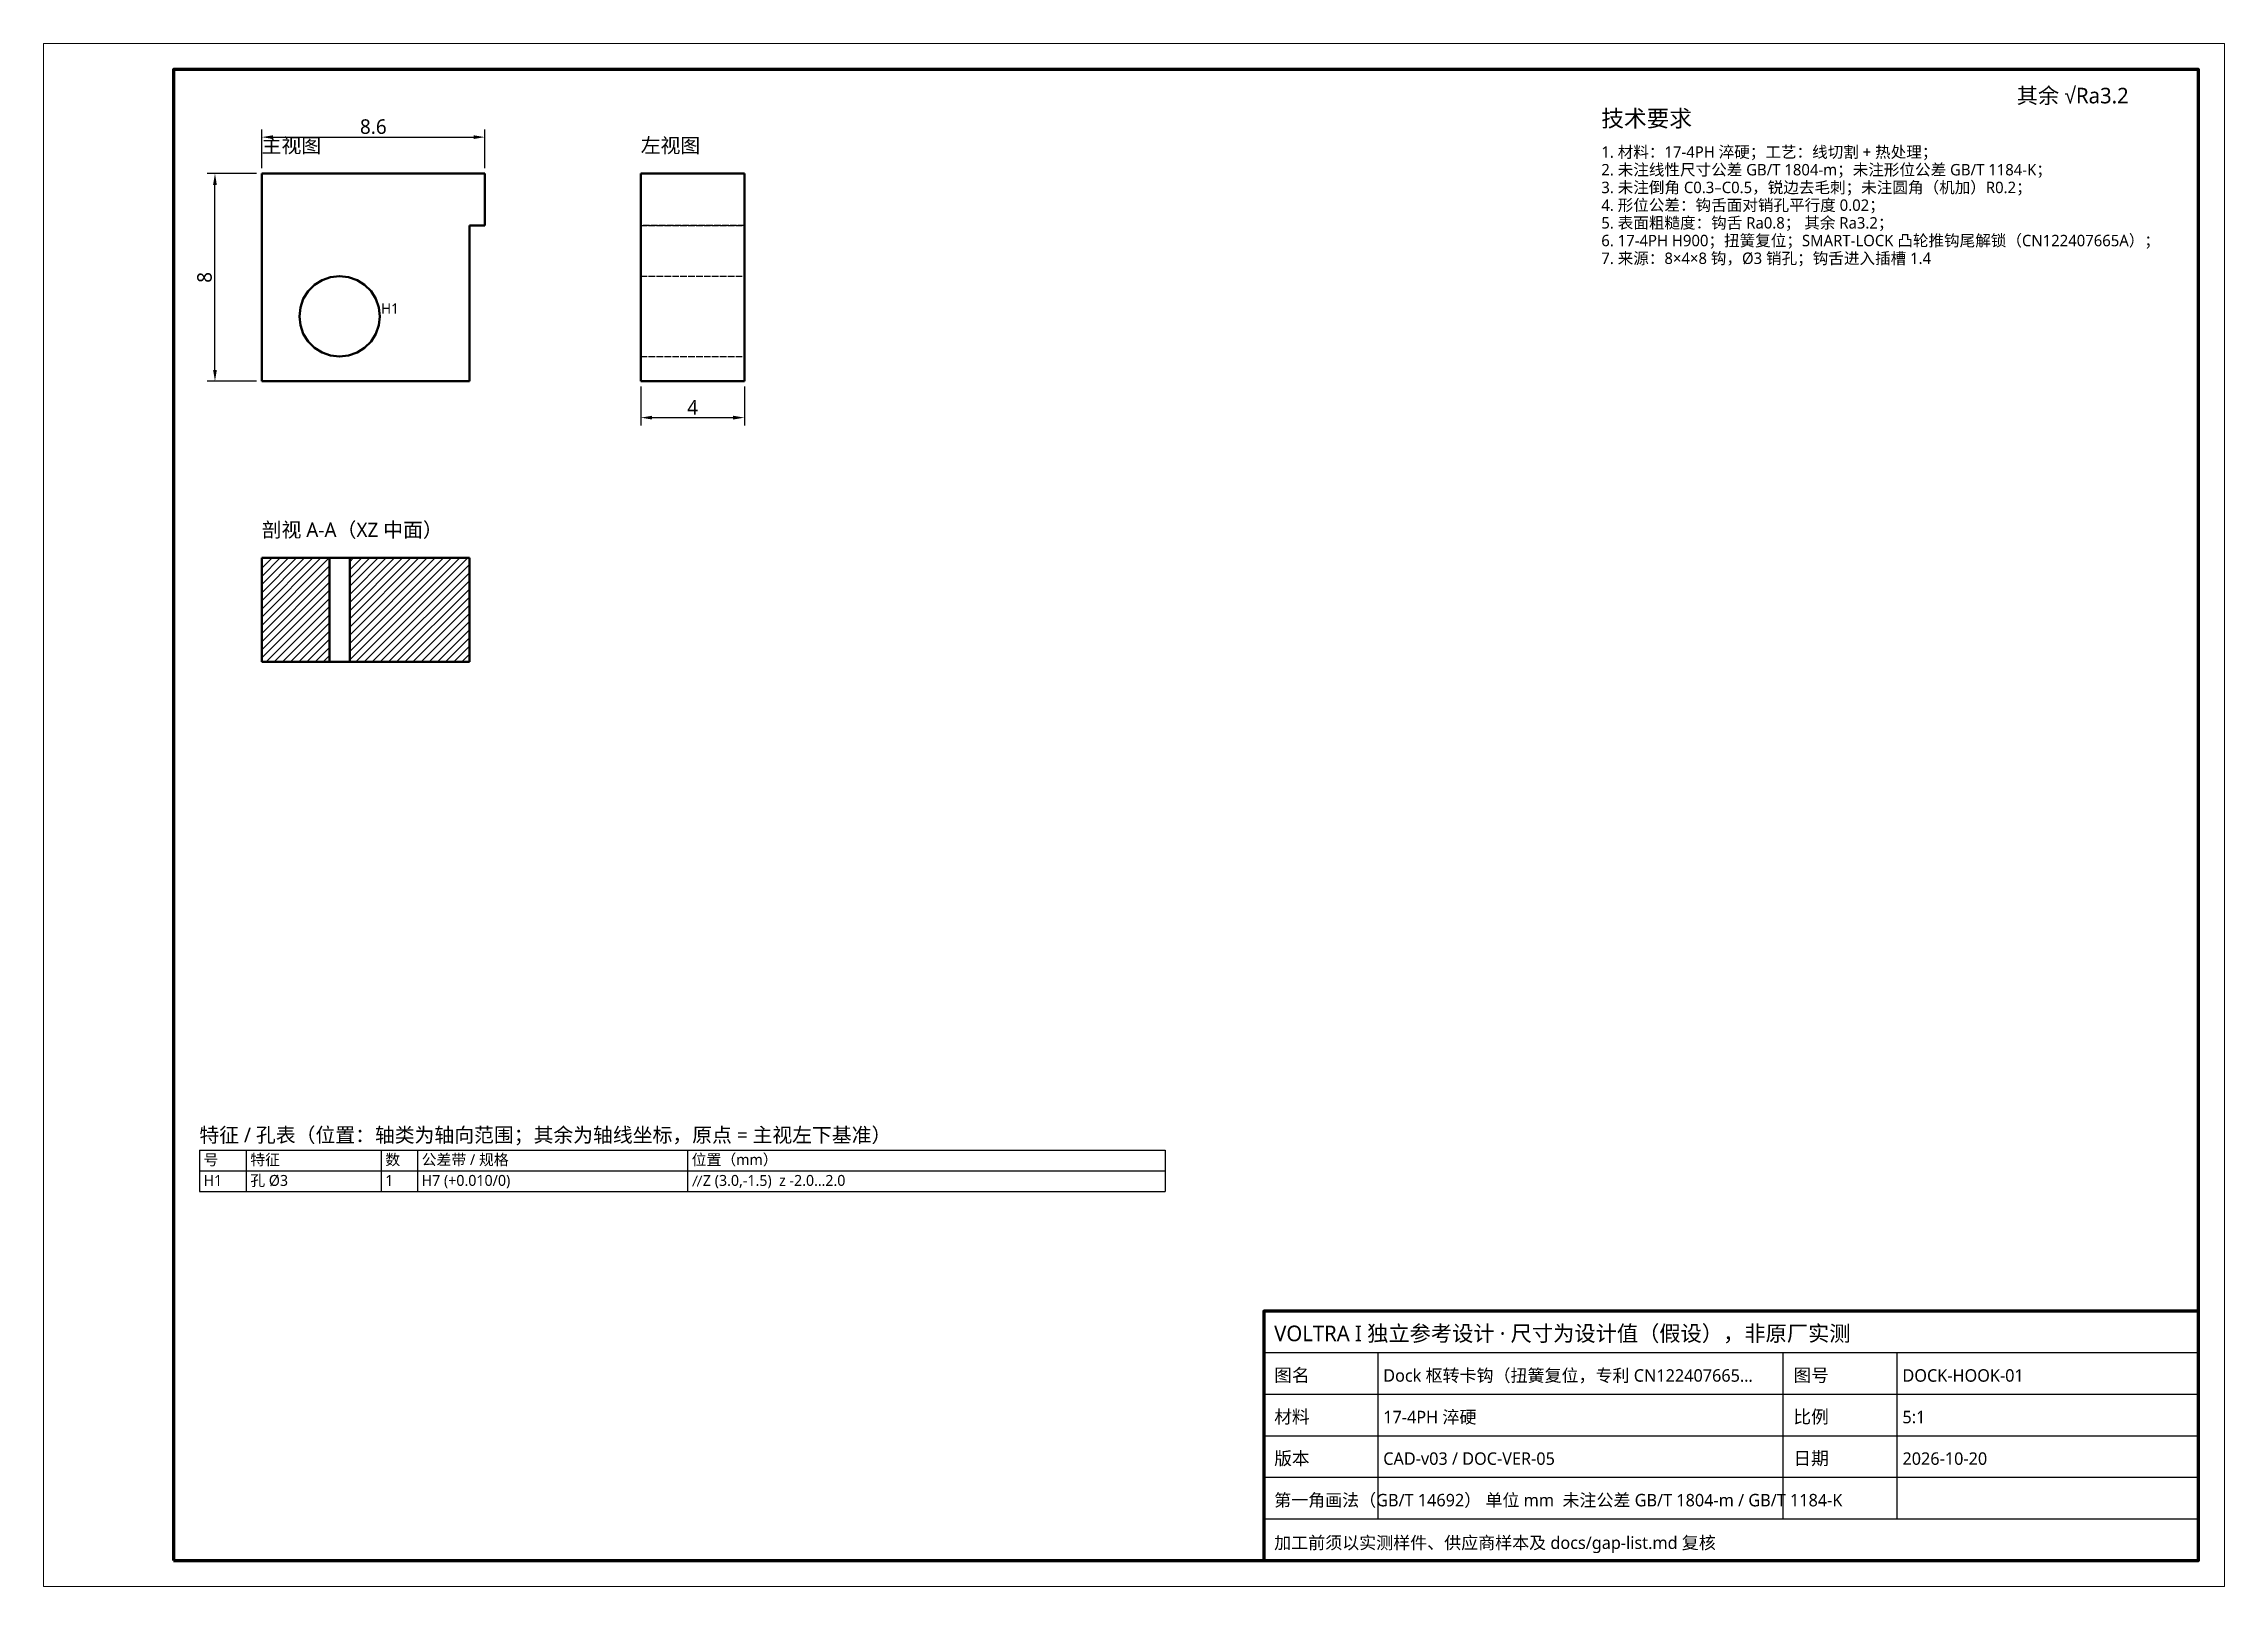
# Model space of a CAD drawing. Header units: millimetres. Extents: x 0 to 420, y 0 to 297.
import ezdxf

# ---------------------------------------------------------------- set-up
doc = ezdxf.new("R2010")
doc.units = ezdxf.units.MM
doc.linetypes.add('DASHED', pattern=[1.524, 1.27, -0.254])
for name, color, linetype, lineweight in [('DIM', 3, 'CONTINUOUS', 18), ('FRAME', 7, 'CONTINUOUS', 70), ('HATCH', 8, 'CONTINUOUS', 13), ('HIDDEN', 8, 'DASHED', 25), ('TEXT', 7, 'CONTINUOUS', 25), ('VISIBLE', 7, 'CONTINUOUS', 50)]:
    doc.layers.add(name, color=color, linetype=linetype, lineweight=lineweight)
doc.styles.add('CJK', font='NotoSansCJK-Regular.ttc')
doc.dimstyles.new('GB', dxfattribs={"dimtxt": 2.8, "dimasz": 2.2, "dimexe": 1.5, "dimexo": 1, "dimgap": 0.6, "dimtad": 1, "dimlfac": 100, "dimzin": 12, "dimdsep": 46, "dimtxsty": 'CJK', "dimcen": 2.5, "dimazin": 3, "dimtfac": 0.5, "dimtmove": 2, "dimatfit": 3})

msp = doc.modelspace()

# ---------------------------------------------------------------- hatches: boundary and pattern name
at = {"layer": 'HATCH'}
h = msp.add_hatch(dxfattribs=at)
h.set_pattern_fill('ANSI31', scale=0.35)
h.paths.add_polyline_path([(55.04744, 198), (53.51035, 198), (51.97326, 198), (50.43617, 198), (48.89908, 198), (47.36199, 198), (45.8249, 198), (44.28781, 198), (42.75072, 198), (42, 197.21363), (42, 195.67654), (42, 194.13945), (42, 192.60236), (42, 191.06527), (42, 189.52818), (42, 187.99109), (42, 186.454), (42, 184.91691), (42, 183.37982), (42, 181.84273), (42, 180.30564), (42, 178.76855), (42.76855, 178), (44.30564, 178), (45.84273, 178), (47.37982, 178), (48.91691, 178), (50.454, 178), (51.99109, 178), (53.52818, 178), (55.04744, 178.01783), (55.04744, 179.55492), (55.04744, 181.09201), (55.04744, 182.6291), (55.04744, 184.16619), (55.04744, 185.70328), (55.04744, 187.24037), (55.04744, 188.77746), (55.04744, 190.31455), (55.04744, 191.85164), (55.04744, 193.38873), (55.04744, 194.92582), (55.04744, 196.46291), (55.04744, 198)])
h = msp.add_hatch(dxfattribs=at)
h.set_pattern_fill('ANSI31', scale=0.35)
h.paths.add_polyline_path([(82, 178), (82, 179.53741), (82, 181.07482), (82, 182.61223), (82, 184.14963), (82, 185.68704), (82, 187.22445), (82, 188.76186), (82, 190.29927), (82, 191.83668), (82, 193.37408), (82, 194.91149), (82, 196.4489), (82, 197.98631), (80.47628, 198), (78.93887, 198), (77.40146, 198), (75.86406, 198), (74.32665, 198), (72.78924, 198), (71.25183, 198), (69.71442, 198), (68.17701, 198), (66.6396, 198), (65.1022, 198), (63.56479, 198), (62.02738, 198), (60.48997, 198), (58.95256, 198), (58.95256, 196.46259), (58.95256, 194.92518), (58.95256, 193.38777), (58.95256, 191.85037), (58.95256, 190.31296), (58.95256, 188.77555), (58.95256, 187.23814), (58.95256, 185.70073), (58.95256, 184.16332), (58.95256, 182.62592), (58.95256, 181.08851), (58.95256, 179.5511), (58.95256, 178.01369), (60.47628, 178), (62.01369, 178), (63.5511, 178), (65.08851, 178), (66.62592, 178), (68.16332, 178), (69.70073, 178), (71.23814, 178), (72.77555, 178), (74.31296, 178), (75.85037, 178), (77.38777, 178), (78.92518, 178), (80.46259, 178), (82, 178)])

# ---------------------------------------------------------------- linework, layer by layer
at = {"layer": 'FRAME', "lineweight": 18}
msp.add_lwpolyline([(0, 0), (420, 0), (420, 297), (0, 297)], close=True, dxfattribs=at)
at = {"layer": 'FRAME'}
for points in [[(25, 5), (415, 5), (415, 292), (25, 292)], [(235, 5), (415, 5), (415, 53), (235, 53)]]:
    msp.add_lwpolyline(points, close=True, dxfattribs=at)
at = {"layer": 'HIDDEN'}
for points in [[(42, 272), (42, 232)], [(42, 272), (85, 272)], [(85, 272), (85, 262)], [(115, 272), (115, 262)], [(115, 272), (135, 272)], [(135, 272), (135, 262)], [(82, 262), (85, 262)], [(82, 262), (82, 232)], [(115, 262), (115, 232)], [(115, 262), (135, 262)], [(135, 262), (115, 262)], [(135, 262), (135, 232)], [(64.75, 244.5), (64.55569, 246.22454), (63.98251, 247.8626), (63.05919, 249.33205), (61.83205, 250.55919), (60.3626, 251.48251), (58.72454, 252.05569), (57, 252.25), (55.27546, 252.05569), (53.6374, 251.48251), (52.16795, 250.55919), (50.94081, 249.33205), (50.01749, 247.8626), (49.44431, 246.22454), (49.25, 244.5), (49.44431, 242.77546), (50.01749, 241.1374), (50.94081, 239.66795), (52.16795, 238.44081), (53.6374, 237.51749), (55.27546, 236.94431), (57, 236.75), (58.72454, 236.94431), (60.3626, 237.51749), (61.83205, 238.44081), (63.05919, 239.66795), (63.98251, 241.1374), (64.55569, 242.77546), (64.75, 244.5)], [(115, 244.5), (115, 245.36772), (115, 246.22454), (115, 247.05966), (115, 247.8626), (115, 248.62325), (115, 249.33205), (115, 249.98008), (115, 250.55919), (115, 251.06211), (115, 251.48251), (115, 251.8151), (115, 252.05569), (115, 252.20127), (115, 252.25)], [(115, 252.25), (115, 252.05569), (115, 251.48251), (115, 250.55919), (115, 249.33205), (115, 247.8626), (115, 246.22454), (115, 244.5), (115, 242.77546), (115, 241.1374), (115, 239.66795), (115, 238.44081), (115, 237.51749), (115, 236.94431), (115, 236.75)], [(115, 252.25), (135, 252.25)], [(135, 244.5), (135, 245.36772), (135, 246.22454), (135, 247.05966), (135, 247.8626), (135, 248.62325), (135, 249.33205), (135, 249.98008), (135, 250.55919), (135, 251.06211), (135, 251.48251), (135, 251.8151), (135, 252.05569), (135, 252.20127), (135, 252.25)], [(135, 252.25), (135, 252.05569), (135, 251.48251), (135, 250.55919), (135, 249.33205), (135, 247.8626), (135, 246.22454), (135, 244.5), (135, 242.77546), (135, 241.1374), (135, 239.66795), (135, 238.44081), (135, 237.51749), (135, 236.94431), (135, 236.75)], [(115, 236.75), (115, 236.79873), (115, 236.94431), (115, 237.1849), (115, 237.51749), (115, 237.93789), (115, 238.44081), (115, 239.01992), (115, 239.66795), (115, 240.37675), (115, 241.1374), (115, 241.94034), (115, 242.77546), (115, 243.63228), (115, 244.5)], [(135, 236.75), (135, 236.79873), (135, 236.94431), (135, 237.1849), (135, 237.51749), (135, 237.93789), (135, 238.44081), (135, 239.01992), (135, 239.66795), (135, 240.37675), (135, 241.1374), (135, 241.94034), (135, 242.77546), (135, 243.63228), (135, 244.5)], [(115, 236.75), (135, 236.75)], [(42, 232), (82, 232)], [(115, 232), (135, 232)]]:
    msp.add_lwpolyline(points, dxfattribs=at)
at = {"layer": 'TEXT'}
for p, q in [((30, 84), (30, 76)), ((39, 84), (39, 76)), ((65, 84), (65, 76)), ((72, 84), (72, 76)), ((124, 84), (124, 76)), ((216, 84), (216, 76)), ((235, 45), (415, 45)), ((257, 13), (257, 45)), ((335, 13), (335, 45)), ((357, 13), (357, 45)), ((235, 37), (415, 37)), ((235, 29), (415, 29)), ((235, 21), (415, 21)), ((235, 13), (415, 13))]:
    msp.add_line(p, q, dxfattribs=at)
for points in [[(30, 84), (216, 84)], [(30, 80), (216, 80)], [(30, 76), (216, 76)]]:
    msp.add_lwpolyline(points, dxfattribs=at)
at = {"layer": 'VISIBLE'}
for points in [[(42, 272), (42, 232)], [(85, 272), (42, 272)], [(85, 272), (85, 262)], [(115, 272), (115, 232)], [(115, 272), (135, 272)], [(135, 272), (135, 232)], [(82, 262), (82, 232)], [(82, 262), (85, 262)], [(64.75, 244.5), (64.55569, 246.22454), (63.98251, 247.8626), (63.05919, 249.33205), (61.83205, 250.55919), (60.3626, 251.48251), (58.72454, 252.05569), (57, 252.25), (55.27546, 252.05569), (53.6374, 251.48251), (52.16795, 250.55919), (50.94081, 249.33205), (50.01749, 247.8626), (49.44431, 246.22454), (49.25, 244.5), (49.44431, 242.77546), (50.01749, 241.1374), (50.94081, 239.66795), (52.16795, 238.44081), (53.6374, 237.51749), (55.27546, 236.94431), (57, 236.75), (58.72454, 236.94431), (60.3626, 237.51749), (61.83205, 238.44081), (63.05919, 239.66795), (63.98251, 241.1374), (64.55569, 242.77546), (64.75, 244.5)], [(42, 232), (82, 232)], [(115, 232), (135, 232)], [(42, 198), (42, 178)], [(55.04744, 198), (42, 198)], [(55.04744, 198), (55.32155, 198), (55.59788, 198), (55.87607, 198), (56.15575, 198), (56.43655, 198), (56.71809, 198), (57, 198), (57.28191, 198), (57.56345, 198), (57.84425, 198), (58.12393, 198), (58.40212, 198), (58.67845, 198), (58.95256, 198)], [(55.04744, 198), (55.04744, 178)], [(82, 198), (58.95256, 198)], [(58.95256, 198), (58.95256, 178)], [(82, 198), (82, 178)], [(55.04744, 178), (42, 178)], [(55.04744, 178), (55.32155, 178), (55.59788, 178), (55.87607, 178), (56.15575, 178), (56.43655, 178), (56.71809, 178), (57, 178), (57.28191, 178), (57.56345, 178), (57.84425, 178), (58.12393, 178), (58.40212, 178), (58.67845, 178), (58.95256, 178)], [(82, 178), (58.95256, 178)]]:
    msp.add_lwpolyline(points, dxfattribs=at)

# ---------------------------------------------------------------- texts
at = {"layer": 'DIM', "style": 'CJK'}
msp.add_text('H1', height=2, dxfattribs=at).set_placement((65, 245))
at = {"layer": 'TEXT', "style": 'CJK'}
for s, height, p in [('其余 √Ra3.2', 3, (380, 285.5)), ('技术要求', 3.2, (300, 281)), ('主视图', 2.8, (42, 276)), ('左视图', 2.8, (115, 276)), ('1. 材料：17-4PH 淬硬；工艺：线切割 + 热处理；', 2.2, (300, 275.04)), ('2. 未注线性尺寸公差 GB/T 1804-m；未注形位公差 GB/T 1184-K；', 2.2, (300, 271.63)), ('3. 未注倒角 C0.3–C0.5，锐边去毛刺；未注圆角（机加）R0.2；', 2.2, (300, 268.22)), ('4. 形位公差：钩舌面对销孔平行度 0.02；', 2.2, (300, 264.81)), ('6. 17-4PH H900；扭簧复位；SMART-LOCK 凸轮推钩尾解锁（CN122407665A）；', 2.2, (300, 257.99)), ('5. 表面粗糙度：钩舌 Ra0.8； 其余 Ra3.2；', 2.2, (300, 261.4)), ('7. 来源：8×4×8 钩，Ø3 销孔；钩舌进入插槽 1.4', 2.2, (300, 254.58)), ('剖视 A-A（XZ 中面）', 2.8, (42, 202)), ('特征 / 孔表（位置：轴类为轴向范围；其余为轴线坐标，原点 = 主视左下基准）', 2.8, (30, 85.5)), ('号', 2.1, (30.8, 81.1)), ('特征', 2.1, (39.8, 81.1)), ('数', 2.1, (65.8, 81.1)), ('公差带 / 规格', 2.1, (72.8, 81.1)), ('位置（mm）', 2.1, (124.8, 81.1)), ('H1', 2.1, (30.8, 77.1)), ('孔 Ø3', 2.1, (39.8, 77.1)), ('1', 2.1, (65.8, 77.1)), ('H7 (+0.010/0)', 2.1, (72.8, 77.1)), ('∥Z (3.0,-1.5)  z -2.0…2.0', 2.1, (124.8, 77.1)), ('VOLTRA I 独立参考设计 · 尺寸为设计值（假设），非原厂实测', 3, (237, 47.2)), ('图名', 2.5, (237, 39.4)), ('Dock 枢转卡钩（扭簧复位，专利 CN122407665…', 2.4, (258, 39.4)), ('图号', 2.5, (337, 39.4)), ('DOCK-HOOK-01', 2.4, (358, 39.4)), ('材料', 2.5, (237, 31.4)), ('17-4PH 淬硬', 2.4, (258, 31.4)), ('比例', 2.5, (337, 31.4)), ('5:1', 2.4, (358, 31.4)), ('版本', 2.5, (237, 23.4)), ('CAD-v03 / DOC-VER-05', 2.4, (258, 23.4)), ('日期', 2.5, (337, 23.4)), ('2026-10-20', 2.4, (358, 23.4)), ('第一角画法（GB/T 14692） 单位 mm  未注公差 GB/T 1804-m / GB/T 1184-K', 2.4, (237, 15.4)), ('加工前须以实测样件、供应商样本及 docs/gap-list.md 复核', 2.4, (237, 7.2))]:
    msp.add_text(s, height=height, dxfattribs=at).set_placement(p)

# ---------------------------------------------------------------- dimensions: what is measured, and where the dimension line sits
at = {"layer": 'DIM'}
for base, p1, p2, text in [((42, 279), (42, 272), (85, 272), '8.6'), ((115, 225), (115, 232), (135, 232), '4')]:
    msp.add_linear_dim(base=base, p1=p1, p2=p2, text=text, dimstyle='GB', dxfattribs=at).render()
msp.add_linear_dim(base=(33, 232), p1=(42, 232), p2=(42, 272), angle=90, text='8', dimstyle='GB', dxfattribs=at).render()

doc.saveas('drawing.dxf')
